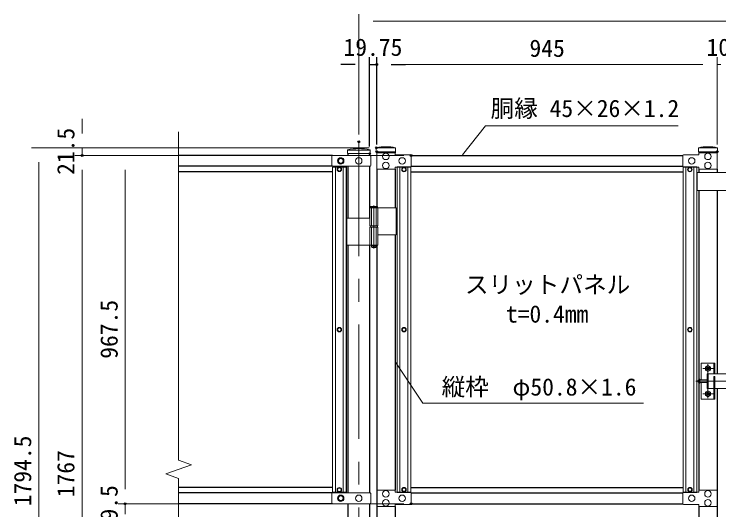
# Model space of a CAD drawing. Units: millimetres, scale not verified. Extents: x -4200 to 4200, y -2970 to 2970.
# Drawn here: x -371 to 1586, y 328 to 1706 of the extents above; entities that cross this region are included whole.
import ezdxf
from ezdxf.enums import TextEntityAlignment as Align

# ---------------------------------------------------------------- set-up
doc = ezdxf.new("R2010")
doc.units = ezdxf.units.MM
doc.header["$LTSCALE"] = 10
doc.header["$PDMODE"] = 32
doc.header["$PDSIZE"] = 5
doc.linetypes.add('DASHED', pattern=[7.5, 6, -1.5])
doc.linetypes.add('USER1', pattern=[50.8, 31.75, -6.35, 6.35, -6.35])
for name, color, linetype, lineweight in [('0-0_D-STR1', 1, 'Continuous', 25), ('0-1_D-STR-DIM', 7, 'Continuous', 13), ('0-2_0', 7, 'Continuous', 25), ('0-3_Defpoints', 8, 'Continuous', 25), ('0-4_D-BMK', 2, 'USER1', 13), ('0-5_D-STR-TXT', 7, 'Continuous', 13), ('0-6_D-STR3', 3, 'Continuous', 13)]:
    doc.layers.add(name, color=color, linetype=linetype, lineweight=lineweight)
doc.styles.add('ＭＳ ゴシック', font='')
doc.styles.get('ＭＳ ゴシック').set_extended_font_data('MS Gothic')

msp = doc.modelspace()

# ---------------------------------------------------------------- linework, layer by layer
at = {"layer": '0-0_D-STR1'}
for p, q in [((513.34, 1312.83), (86.34, 1312.83)), ((556.09, 1318.04), (556.09, 1312.83)), ((616.59, 1318.04), (616.59, 1312.83)), ((636.34, 1323.33), (636.34, 1320.33)), ((687.14, 1323.33), (687.14, 1320.33)), ((731.89, 1312.83), (1485.79, 1312.83)), ((1530.54, 1323.33), (1530.54, 1320.33)), ((1581.34, 1323.33), (1581.34, 1320.33)), ((513.34, 1282.83), (86.34, 1282.83)), ((551.34, 1282.83), (551.34, 375.33)), ((556.09, 1282.83), (556.09, 1139.12)), ((616.59, 1282.83), (616.59, 1139.12)), ((636.34, 1275.33), (636.34, 1171.12)), ((687.14, 1275.33), (687.14, 1167.12)), ((731.89, 1282.83), (1485.79, 1282.83)), ((1530.54, 1275.33), (1530.54, 1265.51)), ((1581.34, 1275.33), (1581.34, 1265.51)), ((513.34, 1267.83), (86.34, 1267.83)), ((730.84, 1267.83), (1486.84, 1267.83)), ((1530.54, 1215.51), (1530.54, 382.83)), ((1581.34, 1215.51), (1581.34, 705.83)), ((687.14, 1092.12), (687.14, 382.83)), ((556.09, 1064.12), (556.09, 375.33)), ((616.59, 1064.12), (616.59, 375.33)), ((636.34, 1064.12), (636.34, -58.66)), ((1581.34, 665.83), (1581.34, -58.66)), ((687.14, 489.5), (687.14, 382.83)), ((513.34, 390.33), (86.34, 390.33)), ((513.34, 375.33), (86.34, 375.33)), ((730.84, 390.33), (1486.84, 390.33)), ((731.89, 375.33), (1485.79, 375.33)), ((513.33, 345.33), (86.34, 345.33)), ((556.09, 345.34), (556.09, -58.66)), ((616.59, 345.34), (616.59, -58.66)), ((687.14, 337.83), (687.14, 308.52)), ((687.14, 337.83), (687.14, 308.52)), ((731.89, 345.33), (1485.79, 345.33)), ((1530.54, 337.84), (1530.54, 308.52))]:
    msp.add_line(p, q, dxfattribs=at)
at = {"layer": '0-1_D-STR-DIM'}
for p, q in [((586.34, 1371.07), (586.34, 1705.83)), ((626.34, 1685.83), (2546.34, 1685.83)), ((636.34, 1343.33), (636.34, 1585.83)), ((1581.34, 1343.33), (1581.34, 1585.83)), ((1581.34, 1343.33), (1581.34, 1585.83)), ((1541.34, 1565.83), (676.34, 1565.83)), ((1541.34, 1565.83), (1501.34, 1565.83)), ((1581.34, 1565.83), (1591.34, 1565.83)), ((-181.92, 1374.33), (-181.92, 1414.33)), ((86.34, 466.48), (86.34, 1378.83)), ((615.14, 1334.33), (-321.92, 1334.33)), ((615.14, 1334.33), (-201.92, 1334.33)), ((-181.92, 1334.33), (-181.92, 1312.83)), ((711.89, 1312.83), (-201.92, 1312.83)), ((711.89, 1312.83), (-201.92, 1312.83)), ((711.89, 1312.83), (-81.92, 1312.83)), ((-301.92, 1294.33), (-301.92, -420.17)), ((-181.92, 1272.83), (-181.92, 1232.83)), ((-181.92, 1272.83), (-181.92, -414.17)), ((-61.92, 1272.83), (-61.92, 385.33)), ((51.1, 428), (121.57, 453.65)), ((121.57, 453.65), (86.34, 466.48)), ((-61.92, 385.33), (-61.92, 425.33)), ((86.34, 415.18), (51.1, 428)), ((86.34, -473.56), (86.34, 415.18)), ((711.89, 345.33), (-81.92, 345.33)), ((711.89, 345.33), (-81.92, 345.33)), ((-61.92, 345.33), (-61.92, 315.83))]:
    msp.add_line(p, q, dxfattribs=at)
at = {"layer": '0-2_0'}
for p, q in [((616.59, 1338.04), (616.59, 1585.83)), ((636.34, 1343.33), (636.34, 1585.83)), ((576.59, 1565.83), (536.59, 1565.83)), ((616.59, 1565.83), (636.34, 1565.83)), ((676.34, 1565.83), (716.34, 1565.83))]:
    msp.add_line(p, q, dxfattribs=at)
at = {"layer": '0-3_Defpoints'}
for p in [(636.34, 1565.83), (586.34, 1351.07), (635.14, 1334.33), (-181.92, 1312.83), (616.59, 1318.04), (636.34, 1323.33), (731.89, 1312.83), (1581.34, 1323.33), (-61.92, 345.33), (731.89, 345.33)]:
    msp.add_point(p, dxfattribs=at)
at = {"layer": '0-4_D-BMK'}
for p, q in [((586.34, 1351.07), (586.34, -794.75)), ((628.18, 1174.12), (628.18, 1054.12)), ((623.18, 1062.12), (633.18, 1062.12)), ((1555.94, 732.83), (1555.94, 638.83)), ((1541.81, 720.83), (1570.06, 720.83)), ((1522.12, 685.83), (1643.17, 685.83)), ((1541.81, 650.83), (1570.06, 650.83))]:
    msp.add_line(p, q, dxfattribs=at)
at = {"layer": '0-5_D-STR-TXT'}
for points in [[(1472.99, 1395.21), (938.31, 1395.21), (874.24, 1314.39)], [(1376.55, 624.65), (763.97, 624.65), (688.24, 738.19)]]:
    msp.add_lwpolyline(points, dxfattribs=at)
at = {"layer": '0-6_D-STR3'}
for p, q in [((688.34, 1334.33), (635.14, 1334.33)), ((635.14, 1334.33), (635.14, 1323.33)), ((688.34, 1323.33), (688.34, 1334.33)), ((1582.54, 1334.33), (1529.34, 1334.33)), ((1529.34, 1334.33), (1529.34, 1323.33)), ((1582.54, 1323.33), (1582.54, 1334.33)), ((513.34, 1312.83), (617.67, 1312.83)), ((554.89, 1318.04), (554.89, 1328.91)), ((554.89, 1318.04), (617.79, 1318.04)), ((556.09, 1327.83), (616.59, 1327.83)), ((617.79, 1318.04), (617.79, 1328.91)), ((688.34, 1323.33), (635.14, 1323.33)), ((731.89, 1312.83), (731.89, 1282.83)), ((1485.79, 1312.83), (1485.79, 1282.83)), ((1582.54, 1323.33), (1529.34, 1323.33)), ((511.34, 1310.83), (511.34, 1284.83)), ((619.67, 1310.83), (619.67, 1284.83)), ((513.34, 1282.83), (617.67, 1282.83)), ((513.34, 1280.58), (551.34, 1280.58)), ((513.34, 1280.58), (513.34, 377.58)), ((521.34, 1280.58), (521.34, 377.58)), ((543.34, 1280.58), (543.34, 377.58)), ((551.34, 1280.58), (551.34, 377.58)), ((730.84, 1281.58), (692.84, 1281.58)), ((692.84, 1281.58), (692.84, 376.58)), ((700.84, 1281.58), (700.84, 376.58)), ((722.84, 1281.58), (722.84, 376.58)), ((730.84, 1281.58), (730.84, 376.58)), ((1486.84, 1281.58), (1524.84, 1281.58)), ((1486.84, 1281.58), (1486.84, 376.58)), ((1494.84, 1281.58), (1494.84, 376.58)), ((1516.84, 1281.58), (1516.84, 376.58)), ((1524.84, 1281.58), (1524.84, 376.58)), ((1645.74, 1265.51), (1525.74, 1265.51)), ((1525.74, 1265.51), (1525.74, 1215.51)), ((1645.74, 1215.51), (1525.74, 1215.51)), ((617.38, 1167.12), (617.38, 1117.12)), ((690.15, 1167.12), (617.38, 1167.12)), ((619.18, 1171.12), (618.18, 1170.12)), ((618.18, 1170.12), (638.18, 1170.12)), ((618.18, 1167.12), (618.18, 1170.12)), ((618.18, 1167.12), (638.18, 1167.12)), ((619.18, 1171.12), (637.18, 1171.12)), ((637.18, 1171.12), (638.18, 1170.12)), ((638.18, 1167.12), (638.18, 1170.12)), ((638.98, 1167.12), (638.98, 1117.12)), ((690.15, 1167.12), (690.15, 1092.12)), ((617.38, 1139.12), (553.15, 1139.12)), ((553.15, 1139.12), (553.15, 1064.12)), ((638.98, 1117.12), (617.38, 1117.12)), ((617.68, 1117.12), (617.68, 1114.12)), ((638.68, 1117.12), (638.68, 1114.12)), ((638.98, 1114.12), (617.38, 1114.12)), ((617.38, 1114.12), (617.38, 1064.12)), ((638.68, 1114.12), (617.68, 1114.12)), ((638.98, 1114.12), (638.98, 1064.12)), ((690.15, 1092.12), (639.2, 1092.12)), ((638.98, 1064.12), (553.15, 1064.12)), ((622.18, 1064.12), (622.18, 1058.12)), ((623.18, 1057.12), (622.18, 1058.12)), ((634.18, 1058.12), (622.18, 1058.12)), ((633.18, 1057.12), (623.18, 1057.12)), ((634.18, 1058.12), (633.18, 1057.12)), ((634.18, 1064.12), (634.18, 1058.12)), ((1536.94, 735.83), (1574.94, 735.83)), ((1536.94, 689.83), (1536.94, 735.83)), ((1555.94, 728.91), (1548.94, 724.87)), ((1548.94, 716.79), (1548.94, 724.87)), ((1555.94, 728.91), (1562.94, 724.87)), ((1562.94, 716.79), (1562.94, 724.87)), ((1571.94, 705.83), (1571.94, 735.83)), ((1574.94, 705.83), (1574.94, 735.83)), ((1555.94, 712.74), (1548.94, 716.79)), ((1553.74, 705.83), (1553.74, 665.83)), ((1553.74, 705.83), (1616.74, 705.83)), ((1555.94, 712.74), (1562.94, 716.79)), ((1556.74, 705.83), (1556.74, 665.83)), ((1533.74, 679.83), (1533.74, 691.83)), ((1553.74, 689.83), (1533.74, 689.83)), ((1571.94, 698.83), (1574.94, 698.83)), ((1571.94, 698.83), (1571.94, 635.83)), ((1574.94, 698.83), (1574.94, 635.83)), ((1553.74, 681.83), (1533.74, 681.83)), ((1536.94, 635.83), (1536.94, 681.83)), ((1553.74, 665.83), (1571.94, 665.83)), ((1574.94, 665.83), (1616.74, 665.83)), ((1555.94, 658.91), (1548.94, 654.87)), ((1548.94, 654.87), (1548.94, 646.79)), ((1555.94, 642.74), (1548.94, 646.79)), ((1555.94, 658.91), (1562.94, 654.87)), ((1555.94, 642.74), (1562.94, 646.79)), ((1562.94, 654.87), (1562.94, 646.79)), ((1536.94, 635.83), (1574.94, 635.83)), ((511.34, 373.33), (511.34, 347.33)), ((513.34, 377.58), (551.34, 377.58)), ((513.34, 375.33), (617.67, 375.33)), ((619.67, 373.33), (619.67, 347.33)), ((730.84, 376.58), (692.84, 376.58)), ((731.89, 375.33), (731.89, 345.33)), ((1485.79, 375.33), (1485.79, 345.33)), ((1486.84, 376.58), (1524.84, 376.58)), ((513.34, 345.33), (617.67, 345.33))]:
    msp.add_line(p, q, dxfattribs=at)
at = {"layer": '0-6_D-STR3', "linetype": 'DASHED'}
for p, q in [((621.88, 1167.12), (621.88, 1117.12)), ((634.48, 1167.12), (634.48, 1117.12)), ((621.88, 1114.12), (621.88, 1064.12)), ((634.48, 1114.12), (634.48, 1064.12))]:
    msp.add_line(p, q, dxfattribs=at)
at = {"layer": '0-6_D-STR3'}
for points in [[(687.14, 1275.33), (636.34, 1275.33), (636.34, 1320.33), (687.14, 1320.33), (687.14, 1314.83), (729.89, 1314.83)], [(1530.54, 1275.33), (1581.34, 1275.33), (1581.34, 1320.33), (1530.54, 1320.33), (1530.54, 1314.83), (1487.79, 1314.83)], [(687.14, 1275.33), (687.14, 1280.83), (729.89, 1280.83)], [(1530.54, 1275.33), (1530.54, 1280.83), (1487.79, 1280.83)], [(687.14, 337.83), (636.34, 337.83), (636.34, 382.83), (687.14, 382.83), (687.14, 377.33), (729.89, 377.33)], [(1530.54, 337.83), (1581.34, 337.83), (1581.34, 382.83), (1530.54, 382.83), (1530.54, 377.33), (1487.79, 377.33)], [(687.14, 337.83), (687.14, 343.33), (729.89, 343.33)], [(1530.54, 337.83), (1530.54, 343.33), (1487.79, 343.33)]]:
    msp.add_lwpolyline(points, dxfattribs=at)
for points in [[(528.84, 1297.83), (532.58, 1304.33), (540.09, 1304.33), (543.84, 1297.83), (540.09, 1291.33), (532.58, 1291.33)], [(526.56, 1274.33), (529.45, 1279.33), (535.22, 1279.33), (538.11, 1274.33), (535.22, 1269.33), (529.45, 1269.33)], [(706.06, 1273.83), (708.95, 1278.83), (714.72, 1278.83), (717.61, 1273.83), (714.72, 1268.83), (708.95, 1268.83)], [(1511.61, 1273.83), (1508.72, 1278.83), (1502.95, 1278.83), (1500.06, 1273.83), (1502.95, 1268.83), (1508.72, 1268.83)], [(526.56, 829.08), (529.45, 834.08), (535.22, 834.08), (538.11, 829.08), (535.22, 824.08), (529.45, 824.08)], [(717.61, 829.08), (714.72, 834.08), (708.95, 834.08), (706.06, 829.08), (708.95, 824.08), (714.72, 824.08)], [(1511.61, 829.08), (1508.72, 834.08), (1502.95, 834.08), (1500.06, 829.08), (1502.95, 824.08), (1508.72, 824.08)], [(526.56, 383.83), (529.45, 388.83), (535.22, 388.83), (538.11, 383.83), (535.22, 378.83), (529.45, 378.83)], [(706.06, 384.33), (708.95, 379.33), (714.72, 379.33), (717.61, 384.33), (714.72, 389.33), (708.95, 389.33)], [(1511.88, 384.33), (1508.99, 379.33), (1503.22, 379.33), (1500.33, 384.33), (1503.22, 389.33), (1508.99, 389.33)], [(528.84, 360.33), (532.58, 366.83), (540.09, 366.83), (543.84, 360.33), (540.09, 353.83), (532.58, 353.83)]]:
    msp.add_lwpolyline(points, close=True, dxfattribs=at)
for centre, radius in [((661.74, 1310.33), 9), ((1555.94, 1310.33), 9), ((536.34, 1297.83), 9), ((536.34, 1297.83), 6.5), ((586.34, 1297.83), 9), ((661.74, 1285.33), 9), ((706.89, 1297.83), 9), ((1510.79, 1297.83), 9), ((1555.94, 1285.33), 9), ((532.34, 1274.33), 6.25), ((532.34, 1274.33), 5), ((711.84, 1273.83), 6.25), ((711.84, 1273.83), 5), ((1505.84, 1273.83), 6.25), ((1505.84, 1273.83), 5), ((628.18, 1062.12), 2), ((532.34, 829.08), 6.25), ((532.34, 829.08), 5), ((711.84, 829.08), 6.25), ((711.84, 829.08), 5), ((1505.84, 829.08), 6.25), ((1505.84, 829.08), 5), ((1555.94, 720.83), 7), ((1555.94, 720.83), 4), ((1555.94, 720.83), 3.5), ((1555.94, 650.83), 7), ((1555.94, 650.83), 4), ((1555.94, 650.83), 3.5), ((532.34, 383.83), 6.25), ((532.34, 383.83), 5), ((661.74, 372.83), 9), ((711.84, 384.33), 6.25), ((711.84, 384.33), 5), ((1506.1, 384.33), 6.25), ((1506.1, 384.33), 5), ((1555.94, 372.83), 9), ((536.34, 360.33), 9), ((536.34, 360.33), 6.5), ((586.34, 360.33), 9), ((661.74, 347.83), 9), ((706.89, 360.33), 9), ((1510.79, 360.33), 9), ((1555.94, 347.83), 9)]:
    msp.add_circle(centre, radius, dxfattribs=at)
for centre, radius, start, end in [((586.34, 1172.04), 160, 78.66399, 101.33601), ((661.74, 1217.9), 119.43, 77.13052, 102.86948), ((1555.94, 1217.9), 119.43, 77.13052, 102.86948), ((513.34, 1310.83), 2, 90, 180), ((617.67, 1310.83), 2, 0, 90), ((729.89, 1312.83), 2, 0, 90), ((1487.79, 1312.83), 2, 90, 180), ((513.34, 1284.83), 2, 180, 270), ((617.67, 1284.83), 2, 270, 0), ((729.89, 1282.83), 2, 270, 0), ((1487.79, 1282.83), 2, 180, 270), ((1534.84, 685.83), 6.1, 100.38886, 259.61115), ((513.34, 373.33), 2, 90, 180), ((617.67, 373.33), 2, 0, 90), ((729.89, 375.33), 2, 0, 90), ((1487.79, 375.33), 2, 90, 180), ((513.34, 347.33), 2, 180, 270), ((617.67, 347.33), 2, 270, 0), ((729.89, 345.33), 2, 270, 0), ((1487.79, 345.33), 2, 180, 270)]:
    msp.add_arc(centre, radius, start, end, dxfattribs=at)

# ---------------------------------------------------------------- texts
at = {"layer": '0-1_D-STR-DIM', "style": 'ＭＳ ゴシック'}
for s, p in [('945', (1060.36, 1572.58)), ('10', (1551.94, 1575.32))]:
    msp.add_text(s, height=48.09, dxfattribs=at).set_placement(p, align=Align.BOTTOM_LEFT)
for s, p in [('21.5', (-188.67, 1258.98)), ('967.5', (-68.67, 748.1)), ('1794.5', (-308.67, 338.33)), ('1767', (-188.67, 363.33)), ('29.5', (-68.67, 265.98))]:
    msp.add_text(s, height=48.09, rotation=90, dxfattribs=at).set_placement(p, align=Align.BOTTOM_LEFT)
at = {"layer": '0-2_0', "style": 'ＭＳ ゴシック'}
msp.add_text('19.75', height=48.09, dxfattribs=at).set_placement((543.96, 1575.32), align=Align.BOTTOM_LEFT)
at = {"layer": '0-5_D-STR-TXT', "style": 'ＭＳ ゴシック'}
for s, p in [('胴縁 45×26×1.2', (952.39, 1405.35)), ('スリットパネル', (881.17, 915.78)), ('t=0.4mm', (994.88, 834.13)), ('縦枠\u3000φ50.8×1.6', (816.41, 631.4))]:
    msp.add_text(s, height=48.09, dxfattribs=at).set_placement(p, align=Align.BOTTOM_LEFT)

doc.saveas('drawing.dxf')
